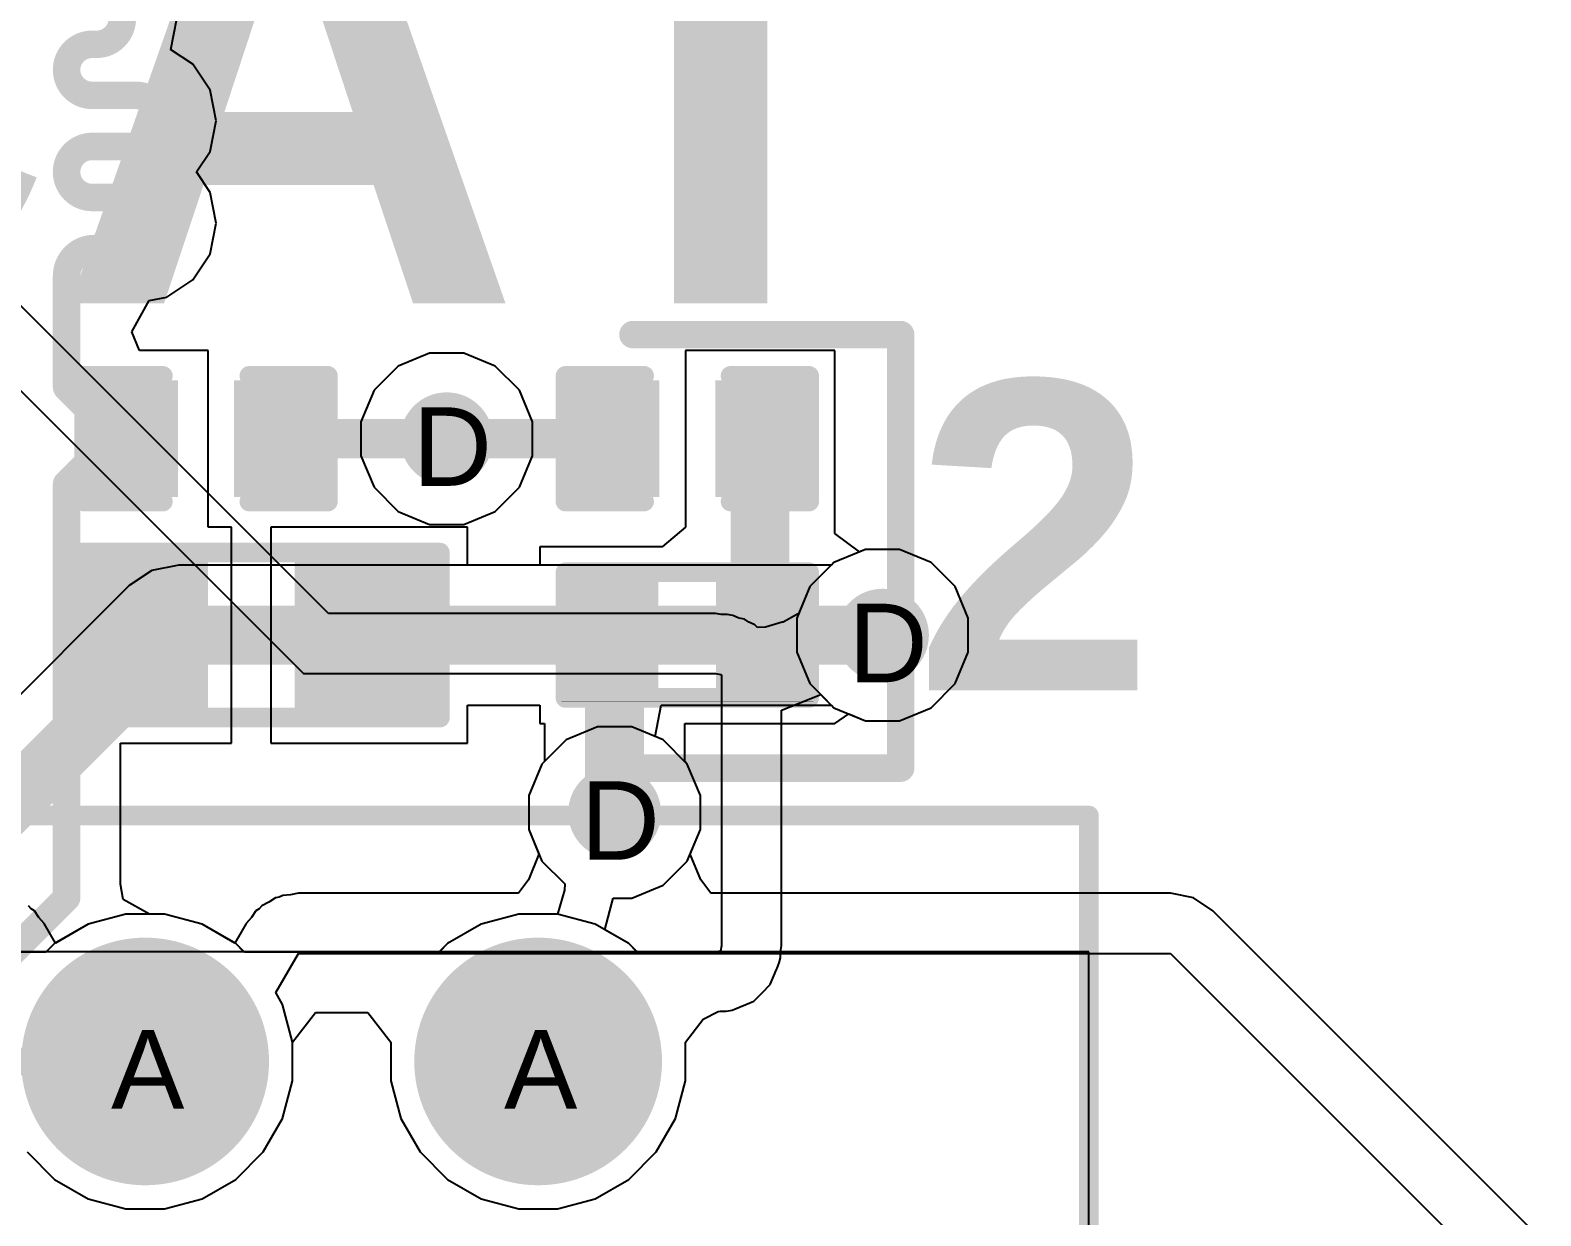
# Model space of a CAD drawing. Header units: inches. Extents: x -11 to 5428, y 0 to 5423.
# Drawn here: x 213.44 to 223.2, y 18.79 to 26.46 of the extents above; entities that cross this region are included whole.
import ezdxf

# ---------------------------------------------------------------- set-up
doc = ezdxf.new("R2010")
doc.units = ezdxf.units.IN
for name, color, linetype in [('Bottom Layer', 5, 'Continuous'), ('Bottom Solder', 6, 'Continuous'), ('Drill Drawing', 1, 'Continuous'), ('GND', 16, 'Continuous'), ('Multi-Layer', 9, 'Continuous'), ('Pad Holes', 156, 'Continuous'), ('PWR', 76, 'Continuous'), ('Top Layer', 1, 'Continuous'), ('Top Overlay', 2, 'Continuous'), ('Top Paste', 8, 'Continuous'), ('Top Solder', 216, 'Continuous'), ('Via Holes', 16, 'Continuous')]:
    doc.layers.add(name, color=color, linetype=linetype)
doc.styles.add('Arial', font='', dxfattribs={"height": 0.2})
doc.styles.add('Arial_Bold', font='', dxfattribs={"height": 0.2})
doc.styles.get('Arial').set_extended_font_data('Arial')
doc.styles.get('Arial_Bold').set_extended_font_data('Arial', bold=True)

# ---------------------------------------------------------------- blocks, each defined once
blk = doc.blocks.new('R___0402_367')
at = {"layer": 'Top Layer'}
for points in [[(-0.6985, -0.3175), (-0.6985, 0.3175), (-0.2413, 0.3175), (-0.2413, -0.3175)], [(0.2413, -0.3175), (0.2413, 0.3175), (0.6985, 0.3175), (0.6985, -0.3175)]]:
    blk.add_hatch(color=1, dxfattribs=at).paths.add_polyline_path(points)
at = {"layer": 'Top Paste'}
for points in [[(-0.6985, -0.3175), (-0.6985, 0.3175), (-0.2413, 0.3175), (-0.2413, -0.3175)], [(0.2413, -0.3175), (0.2413, 0.3175), (0.6985, 0.3175), (0.6985, -0.3175)]]:
    blk.add_hatch(color=8, dxfattribs=at).paths.add_polyline_path(points)
at = {"layer": 'Top Solder'}
for points in [[(-0.7535, -0.3725), (-0.7535, 0.3725), (-0.1863, 0.3725), (-0.1863, -0.3725)], [(0.1863, -0.3725), (0.1863, 0.3725), (0.7535, 0.3725), (0.7535, -0.3725)]]:
    blk.add_hatch(color=216, dxfattribs=at).paths.add_polyline_path(points)
at = {"layer": 'Top Overlay'}
for points in [[(-0.7874, 0.4064, 0.127, 0.127, 0), (0.7874, 0.4064, 0.127, 0.127, 0)], [(-0.7874, -0.4064, 0.127, 0.127, 0), (-0.7874, 0.4064, 0.127, 0.127, 0)], [(0.7874, -0.4064, 0.127, 0.127, 0), (0.7874, 0.4064, 0.127, 0.127, 0)], [(-0.7874, -0.4064, 0.127, 0.127, 0), (0.7874, -0.4064, 0.127, 0.127, 0)], [(-0.8128, -0.4318, 0.00323, 0.00323, 0), (0.8128, -0.4318, 0.00323, 0.00323, 0)]]:
    blk.add_lwpolyline(points, format="xyseb", dxfattribs=at)
for points in [[(-0.8192, 0.4064, 0.0635, 0.0635, 1), (-0.7557, 0.4064, 0.0635, 0.0635, 1)], [(-0.8192, 0.4064, 0.0635, 0.0635, 1), (-0.7557, 0.4064, 0.0635, 0.0635, 1)], [(0.7556, 0.4064, 0.0635, 0.0635, 1), (0.8191, 0.4064, 0.0635, 0.0635, 1)], [(0.7556, 0.4064, 0.0635, 0.0635, 1), (0.8191, 0.4064, 0.0635, 0.0635, 1)], [(-0.8192, -0.4064, 0.0635, 0.0635, 1), (-0.7557, -0.4064, 0.0635, 0.0635, 1)], [(-0.8192, -0.4064, 0.0635, 0.0635, 1), (-0.7557, -0.4064, 0.0635, 0.0635, 1)], [(0.7556, -0.4064, 0.0635, 0.0635, 1), (0.8191, -0.4064, 0.0635, 0.0635, 1)], [(0.7556, -0.4064, 0.0635, 0.0635, 1), (0.8191, -0.4064, 0.0635, 0.0635, 1)], [(-0.8136, -0.4318, 0.00161, 0.00161, 1), (-0.812, -0.4318, 0.00161, 0.00161, 1)], [(0.812, -0.4318, 0.00161, 0.00161, 1), (0.8136, -0.4318, 0.00161, 0.00161, 1)]]:
    blk.add_lwpolyline(points, format="xyseb", close=True, dxfattribs=at)
blk = doc.blocks.new('R___0603_371')
at = {"layer": 'Top Layer'}
for points in [[(-0.381, 0.4445), (-0.381, -0.4445), (-1.143, -0.4445), (-1.143, 0.4445)], [(1.143, 0.4445), (1.143, -0.4445), (0.381, -0.4445), (0.381, 0.4445)]]:
    blk.add_hatch(color=1, dxfattribs=at).paths.add_polyline_path(points)
at = {"layer": 'Top Paste'}
for points in [[(-0.381, 0.4445), (-0.381, -0.4445), (-1.143, -0.4445), (-1.143, 0.4445)], [(1.143, 0.4445), (1.143, -0.4445), (0.381, -0.4445), (0.381, 0.4445)]]:
    blk.add_hatch(color=8, dxfattribs=at).paths.add_polyline_path(points)
at = {"layer": 'Top Solder'}
for points in [[(-0.2794, 0.5461), (-0.2794, -0.5461), (-1.2446, -0.5461), (-1.2446, 0.5461)], [(1.2446, 0.5461), (1.2446, -0.5461), (0.2794, -0.5461), (0.2794, 0.5461)]]:
    blk.add_hatch(color=216, dxfattribs=at).paths.add_polyline_path(points)
at = {"layer": 'Top Overlay'}
for points in [[(-1.2192, -0.5334, 0.127, 0.127, 0), (-1.2192, 0.5334, 0.127, 0.127, 0)], [(-1.2192, 0.5334, 0.127, 0.127, 0), (1.2192, 0.5334, 0.127, 0.127, 0)], [(1.2192, -0.5334, 0.127, 0.127, 0), (1.2192, 0.5334, 0.127, 0.127, 0)], [(-1.2192, -0.5334, 0.127, 0.127, 0), (1.2192, -0.5334, 0.127, 0.127, 0)]]:
    blk.add_lwpolyline(points, format="xyseb", dxfattribs=at)
for points in [[(-1.2509, 0.5334, 0.0635, 0.0635, 1), (-1.1874, 0.5334, 0.0635, 0.0635, 1)], [(-1.2509, 0.5334, 0.0635, 0.0635, 1), (-1.1874, 0.5334, 0.0635, 0.0635, 1)], [(1.1875, 0.5334, 0.0635, 0.0635, 1), (1.251, 0.5334, 0.0635, 0.0635, 1)], [(1.1875, 0.5334, 0.0635, 0.0635, 1), (1.251, 0.5334, 0.0635, 0.0635, 1)], [(-1.2509, -0.5334, 0.0635, 0.0635, 1), (-1.1874, -0.5334, 0.0635, 0.0635, 1)], [(-1.2509, -0.5334, 0.0635, 0.0635, 1), (-1.1874, -0.5334, 0.0635, 0.0635, 1)], [(1.1875, -0.5334, 0.0635, 0.0635, 1), (1.251, -0.5334, 0.0635, 0.0635, 1)], [(1.1875, -0.5334, 0.0635, 0.0635, 1), (1.251, -0.5334, 0.0635, 0.0635, 1)]]:
    blk.add_lwpolyline(points, format="xyseb", close=True, dxfattribs=at)
blk = doc.blocks.new('HR911105A_372')
at = {"layer": 'Bottom Layer'}
h = blk.add_hatch(color=5, dxfattribs=at)
edge = h.paths.add_edge_path()
edge.add_arc((-4.44, -6.895), 0.699, 0, 360)
h = blk.add_hatch(color=5, dxfattribs=at)
edge = h.paths.add_edge_path()
edge.add_arc((-1.9, -6.895), 0.699, 0, 360)
at = {"layer": 'Bottom Solder'}
h = blk.add_hatch(color=6, dxfattribs=at)
edge = h.paths.add_edge_path()
edge.add_arc((-4.44, -6.895), 0.8006, 0, 360)
h = blk.add_hatch(color=6, dxfattribs=at)
edge = h.paths.add_edge_path()
edge.add_arc((-1.9, -6.895), 0.8006, 0, 360)
at = {"layer": 'GND'}
h = blk.add_hatch(color=16, dxfattribs=at)
edge = h.paths.add_edge_path()
edge.add_arc((-4.44, -6.895), 0.699, 0, 360)
h = blk.add_hatch(color=16, dxfattribs=at)
edge = h.paths.add_edge_path()
edge.add_arc((-1.9, -6.895), 0.699, 0, 360)
at = {"layer": 'Multi-Layer'}
h = blk.add_hatch(color=9, dxfattribs=at)
edge = h.paths.add_edge_path()
edge.add_arc((-4.44, -6.895), 0.699, 0, 360)
h = blk.add_hatch(color=9, dxfattribs=at)
edge = h.paths.add_edge_path()
edge.add_arc((-1.9, -6.895), 0.699, 0, 360)
at = {"layer": 'Pad Holes'}
h = blk.add_hatch(color=7, dxfattribs=at)
edge = h.paths.add_edge_path()
edge.add_arc((-4.44, -6.895), 0.445, 0, 360)
h = blk.add_hatch(color=7, dxfattribs=at)
edge = h.paths.add_edge_path()
edge.add_arc((-1.9, -6.895), 0.445, 0, 360)
at = {"layer": 'PWR'}
h = blk.add_hatch(color=76, dxfattribs=at)
edge = h.paths.add_edge_path()
edge.add_arc((-4.44, -6.895), 0.699, 0, 360)
h = blk.add_hatch(color=76, dxfattribs=at)
edge = h.paths.add_edge_path()
edge.add_arc((-1.9, -6.895), 0.699, 0, 360)
at = {"layer": 'Top Layer'}
h = blk.add_hatch(color=1, dxfattribs=at)
edge = h.paths.add_edge_path()
edge.add_arc((-4.44, -6.895), 0.699, 0, 360)
h = blk.add_hatch(color=1, dxfattribs=at)
edge = h.paths.add_edge_path()
edge.add_arc((-1.9, -6.895), 0.699, 0, 360)
at = {"layer": 'Top Solder'}
h = blk.add_hatch(color=216, dxfattribs=at)
edge = h.paths.add_edge_path()
edge.add_arc((-4.44, -6.895), 0.8006, 0, 360)
h = blk.add_hatch(color=216, dxfattribs=at)
edge = h.paths.add_edge_path()
edge.add_arc((-1.9, -6.895), 0.8006, 0, 360)
at = {"layer": 'Top Overlay'}
for points in [[(-8, -2.605, 0.127, 0.127, 0), (-8, -8.485, 0.127, 0.127, 0)], [(8, -8.485, 0.127, 0.127, 0), (-8, -8.485, 0.127, 0.127, 0)]]:
    blk.add_lwpolyline(points, format="xyseb", dxfattribs=at)
blk.add_lwpolyline([(-8.0318, -8.485, 0.0635, 0.0635, 1), (-7.9683, -8.485, 0.0635, 0.0635, 1)], format="xyseb", close=True, dxfattribs=at)
blk.add_lwpolyline([(-8.0318, -8.485, 0.0635, 0.0635, 1), (-7.9683, -8.485, 0.0635, 0.0635, 1)], format="xyseb", close=True, dxfattribs=at)
blk = doc.blocks.new('C___0402_373')
at = {"layer": 'Top Layer'}
for points in [[(-0.6985, -0.3175), (-0.6985, 0.3175), (-0.2413, 0.3175), (-0.2413, -0.3175)], [(0.2413, -0.3175), (0.2413, 0.3175), (0.6985, 0.3175), (0.6985, -0.3175)]]:
    blk.add_hatch(color=1, dxfattribs=at).paths.add_polyline_path(points)
at = {"layer": 'Top Paste'}
for points in [[(-0.6985, -0.3175), (-0.6985, 0.3175), (-0.2413, 0.3175), (-0.2413, -0.3175)], [(0.2413, -0.3175), (0.2413, 0.3175), (0.6985, 0.3175), (0.6985, -0.3175)]]:
    blk.add_hatch(color=8, dxfattribs=at).paths.add_polyline_path(points)
at = {"layer": 'Top Solder'}
for points in [[(-0.7585, -0.3775), (-0.7585, 0.3775), (-0.1813, 0.3775), (-0.1813, -0.3775)], [(0.1813, -0.3775), (0.1813, 0.3775), (0.7585, 0.3775), (0.7585, -0.3775)]]:
    blk.add_hatch(color=216, dxfattribs=at).paths.add_polyline_path(points)
at = {"layer": 'Top Overlay'}
for points in [[(-0.7874, 0.4064, 0.127, 0.127, 0), (-0.2794, 0.4064, 0.127, 0.127, 0)], [(-0.7874, -0.4064, 0.127, 0.127, 0), (-0.7874, 0.4064, 0.127, 0.127, 0)], [(0.2794, 0.4064, 0.127, 0.127, 0), (0.7874, 0.4064, 0.127, 0.127, 0)], [(0.7874, -0.4064, 0.127, 0.127, 0), (0.7874, 0.4064, 0.127, 0.127, 0)], [(-0.7874, -0.4064, 0.127, 0.127, 0), (-0.2794, -0.4064, 0.127, 0.127, 0)], [(0.2794, -0.4064, 0.127, 0.127, 0), (0.7874, -0.4064, 0.127, 0.127, 0)]]:
    blk.add_lwpolyline(points, format="xyseb", dxfattribs=at)
for points in [[(-0.8191, 0.4064, 0.0635, 0.0635, 1), (-0.7556, 0.4064, 0.0635, 0.0635, 1)], [(-0.8191, 0.4064, 0.0635, 0.0635, 1), (-0.7556, 0.4064, 0.0635, 0.0635, 1)], [(-0.3111, 0.4064, 0.0635, 0.0635, 1), (-0.2476, 0.4064, 0.0635, 0.0635, 1)], [(0.2477, 0.4064, 0.0635, 0.0635, 1), (0.3112, 0.4064, 0.0635, 0.0635, 1)], [(0.7557, 0.4064, 0.0635, 0.0635, 1), (0.8192, 0.4064, 0.0635, 0.0635, 1)], [(0.7557, 0.4064, 0.0635, 0.0635, 1), (0.8192, 0.4064, 0.0635, 0.0635, 1)], [(-0.8191, -0.4064, 0.0635, 0.0635, 1), (-0.7556, -0.4064, 0.0635, 0.0635, 1)], [(-0.8191, -0.4064, 0.0635, 0.0635, 1), (-0.7556, -0.4064, 0.0635, 0.0635, 1)], [(-0.3111, -0.4064, 0.0635, 0.0635, 1), (-0.2476, -0.4064, 0.0635, 0.0635, 1)], [(0.2477, -0.4064, 0.0635, 0.0635, 1), (0.3112, -0.4064, 0.0635, 0.0635, 1)], [(0.7557, -0.4064, 0.0635, 0.0635, 1), (0.8192, -0.4064, 0.0635, 0.0635, 1)], [(0.7557, -0.4064, 0.0635, 0.0635, 1), (0.8192, -0.4064, 0.0635, 0.0635, 1)]]:
    blk.add_lwpolyline(points, format="xyseb", close=True, dxfattribs=at)
blk = doc.blocks.new('C___0402_377')
at = {"layer": 'Top Layer'}
for points in [[(-0.6985, -0.3175), (-0.6985, 0.3175), (-0.2413, 0.3175), (-0.2413, -0.3175)], [(0.2413, -0.3175), (0.2413, 0.3175), (0.6985, 0.3175), (0.6985, -0.3175)]]:
    blk.add_hatch(color=1, dxfattribs=at).paths.add_polyline_path(points)
at = {"layer": 'Top Paste'}
for points in [[(-0.6985, -0.3175), (-0.6985, 0.3175), (-0.2413, 0.3175), (-0.2413, -0.3175)], [(0.2413, -0.3175), (0.2413, 0.3175), (0.6985, 0.3175), (0.6985, -0.3175)]]:
    blk.add_hatch(color=8, dxfattribs=at).paths.add_polyline_path(points)
at = {"layer": 'Top Solder'}
for points in [[(-0.7585, -0.3775), (-0.7585, 0.3775), (-0.1813, 0.3775), (-0.1813, -0.3775)], [(0.1813, -0.3775), (0.1813, 0.3775), (0.7585, 0.3775), (0.7585, -0.3775)]]:
    blk.add_hatch(color=216, dxfattribs=at).paths.add_polyline_path(points)
at = {"layer": 'Top Overlay'}
for points in [[(-0.2794, 0.4064, 0.127, 0.127, 0), (-0.7874, 0.4064, 0.127, 0.127, 0)], [(-0.7874, 0.4064, 0.127, 0.127, 0), (-0.7874, -0.4064, 0.127, 0.127, 0)], [(0.7874, 0.4064, 0.127, 0.127, 0), (0.2794, 0.4064, 0.127, 0.127, 0)], [(0.7874, 0.4064, 0.127, 0.127, 0), (0.7874, -0.4064, 0.127, 0.127, 0)], [(-0.2794, -0.4064, 0.127, 0.127, 0), (-0.7874, -0.4064, 0.127, 0.127, 0)], [(0.7874, -0.4064, 0.127, 0.127, 0), (0.2794, -0.4064, 0.127, 0.127, 0)]]:
    blk.add_lwpolyline(points, format="xyseb", dxfattribs=at)
for points in [[(-0.8192, 0.4064, 0.0635, 0.0635, 1), (-0.7557, 0.4064, 0.0635, 0.0635, 1)], [(-0.8192, 0.4064, 0.0635, 0.0635, 1), (-0.7557, 0.4064, 0.0635, 0.0635, 1)], [(-0.3112, 0.4064, 0.0635, 0.0635, 1), (-0.2477, 0.4064, 0.0635, 0.0635, 1)], [(0.2476, 0.4064, 0.0635, 0.0635, 1), (0.3111, 0.4064, 0.0635, 0.0635, 1)], [(0.7556, 0.4064, 0.0635, 0.0635, 1), (0.8191, 0.4064, 0.0635, 0.0635, 1)], [(0.7556, 0.4064, 0.0635, 0.0635, 1), (0.8191, 0.4064, 0.0635, 0.0635, 1)], [(-0.8192, -0.4064, 0.0635, 0.0635, 1), (-0.7557, -0.4064, 0.0635, 0.0635, 1)], [(-0.8192, -0.4064, 0.0635, 0.0635, 1), (-0.7557, -0.4064, 0.0635, 0.0635, 1)], [(-0.3112, -0.4064, 0.0635, 0.0635, 1), (-0.2477, -0.4064, 0.0635, 0.0635, 1)], [(0.2476, -0.4064, 0.0635, 0.0635, 1), (0.3111, -0.4064, 0.0635, 0.0635, 1)], [(0.7556, -0.4064, 0.0635, 0.0635, 1), (0.8191, -0.4064, 0.0635, 0.0635, 1)], [(0.7556, -0.4064, 0.0635, 0.0635, 1), (0.8191, -0.4064, 0.0635, 0.0635, 1)]]:
    blk.add_lwpolyline(points, format="xyseb", close=True, dxfattribs=at)

msp = doc.modelspace()

# ---------------------------------------------------------------- hatches: boundary and pattern name
at = {"layer": 'Bottom Layer'}
h = msp.add_hatch(color=5, dxfattribs=at)
edge = h.paths.add_edge_path()
edge.add_arc((216.1311, 23.8189), 0.3, 0, 360)
h = msp.add_hatch(color=5, dxfattribs=at)
edge = h.paths.add_edge_path()
edge.add_arc((218.948, 22.5489), 0.3, 0, 360)
h = msp.add_hatch(color=5, dxfattribs=at)
edge = h.paths.add_edge_path()
edge.add_arc((217.2165, 21.4012), 0.3, 0, 360)
at = {"layer": 'GND'}
h = msp.add_hatch(color=16, dxfattribs=at)
edge = h.paths.add_edge_path()
edge.add_arc((216.1311, 23.8189), 0.3, 0, 360)
h = msp.add_hatch(color=16, dxfattribs=at)
edge = h.paths.add_edge_path()
edge.add_arc((218.948, 22.5489), 0.3, 0, 360)
h = msp.add_hatch(color=16, dxfattribs=at)
edge = h.paths.add_edge_path()
edge.add_arc((217.2165, 21.4012), 0.3, 0, 360)
at = {"layer": 'PWR'}
h = msp.add_hatch(color=76, dxfattribs=at)
edge = h.paths.add_edge_path()
edge.add_arc((216.1311, 23.8189), 0.3, 0, 360)
h = msp.add_hatch(color=76, dxfattribs=at)
edge = h.paths.add_edge_path()
edge.add_arc((218.948, 22.5489), 0.3, 0, 360)
h = msp.add_hatch(color=76, dxfattribs=at)
edge = h.paths.add_edge_path()
edge.add_arc((217.2165, 21.4012), 0.3, 0, 360)
at = {"layer": 'Top Layer'}
h = msp.add_hatch(color=1, dxfattribs=at)
edge = h.paths.add_edge_path()
edge.add_arc((216.1311, 23.8189), 0.3, 0, 360)
h = msp.add_hatch(color=1, dxfattribs=at)
edge = h.paths.add_edge_path()
edge.add_arc((218.948, 22.5489), 0.3, 0, 360)
h = msp.add_hatch(color=1, dxfattribs=at)
edge = h.paths.add_edge_path()
edge.add_arc((217.2165, 21.4012), 0.3, 0, 360)
at = {"layer": 'Via Holes'}
h = msp.add_hatch(color=7, dxfattribs=at)
edge = h.paths.add_edge_path()
edge.add_arc((216.1311, 23.8189), 0.15, 0, 360)
h = msp.add_hatch(color=7, dxfattribs=at)
edge = h.paths.add_edge_path()
edge.add_arc((218.948, 22.5489), 0.15, 0, 360)
h = msp.add_hatch(color=7, dxfattribs=at)
edge = h.paths.add_edge_path()
edge.add_arc((217.2165, 21.4012), 0.15, 0, 360)

# ---------------------------------------------------------------- linework, layer by layer
at = {"layer": 'Bottom Layer'}
for p, q in [((218.8378, 23.1029), (218.6342, 23.0186)), ((219.0582, 23.1029), (218.8378, 23.1029)), ((219.2618, 23.0186), (219.0582, 23.1029)), ((214.2258, 22.9677), (214.0788, 22.8694)), ((214.3992, 23.0022), (214.2258, 22.9677)), ((218.6177, 23.0022), (214.3992, 23.0022)), ((218.6342, 23.0186), (218.6177, 23.0022)), ((219.4177, 22.8628), (219.2618, 23.0186)), ((214.0788, 22.8694), (211.9149, 20.7055)), ((214.0788, 22.8694), (214.0788, 22.8694)), ((219.502, 22.6591), (219.4177, 22.8628)), ((219.502, 22.4388), (219.502, 22.6591)), ((219.4177, 22.2351), (219.502, 22.4388)), ((219.2618, 22.0793), (219.4177, 22.2351)), ((217.4779, 21.8925), (217.5183, 22.0957)), ((217.5183, 22.0957), (218.6177, 22.0957)), ((218.6177, 22.0957), (218.6342, 22.0793)), ((218.6342, 22.0793), (218.8378, 21.9949)), ((219.0582, 21.9949), (219.2618, 22.0793)), ((218.8378, 21.9949), (219.0582, 21.9949)), ((217.5303, 21.8709), (217.4779, 21.8925)), ((217.6861, 21.715), (217.5303, 21.8709)), ((217.7705, 21.5114), (217.6861, 21.715)), ((217.7705, 21.291), (217.7705, 21.5114)), ((217.6861, 21.0874), (217.7705, 21.291)), ((217.5303, 20.9315), (217.6861, 21.0874)), ((217.3267, 20.8472), (217.5303, 20.9315)), ((217.1524, 20.644), (217.2069, 20.8472)), ((217.2069, 20.8472), (217.3267, 20.8472)), ((217.3074, 20.5545), (217.1524, 20.644)), ((217.3607, 20.5012), (217.3074, 20.5545)), ((220.2822, 20.5012), (185.2332, 20.5012)), ((220.2822, 20.5012), (217.3607, 20.5012)), ((220.2822, -0.0181), (220.2822, 20.5012)), ((220.2822, 15.4067), (220.2822, 20.5012))]:
    msp.add_line(p, q, dxfattribs=at)
for points in [[(211.6422, 19.7919, 0.381, 0.381, 0), (214.3992, 22.5489, 0.381, 0.381, 0)], [(214.3992, 22.5489, 0.381, 0.381, 0), (218.948, 22.5489, 0.381, 0.381, 0)]]:
    msp.add_lwpolyline(points, format="xyseb", dxfattribs=at)
for points in [[(214.304, 22.5489, 0.1905, 0.1905, 1), (214.4945, 22.5489, 0.1905, 0.1905, 1)], [(214.304, 22.5489, 0.1905, 0.1905, 1), (214.4945, 22.5489, 0.1905, 0.1905, 1)], [(218.8528, 22.5489, 0.1905, 0.1905, 1), (219.0433, 22.5489, 0.1905, 0.1905, 1)]]:
    msp.add_lwpolyline(points, format="xyseb", close=True, dxfattribs=at)
at = {"layer": 'GND'}
for p, q in [((218.8378, 23.1029), (218.6342, 23.0186)), ((219.0582, 23.1029), (218.8378, 23.1029)), ((219.2618, 23.0186), (219.0582, 23.1029)), ((218.6342, 23.0186), (218.4783, 22.8628)), ((219.4177, 22.8628), (219.2618, 23.0186)), ((218.4783, 22.8628), (218.394, 22.6591)), ((219.502, 22.6591), (219.4177, 22.8628)), ((218.394, 22.6591), (218.394, 22.4388)), ((219.502, 22.4388), (219.502, 22.6591)), ((218.394, 22.4388), (218.4783, 22.2351)), ((219.4177, 22.2351), (219.502, 22.4388)), ((218.4783, 22.2351), (218.6342, 22.0793)), ((219.2618, 22.0793), (219.4177, 22.2351)), ((218.6342, 22.0793), (218.8378, 21.9949)), ((219.0582, 21.9949), (219.2618, 22.0793)), ((218.8378, 21.9949), (219.0582, 21.9949)), ((216.9027, 21.8709), (216.7468, 21.715)), ((217.1063, 21.9552), (216.9027, 21.8709)), ((217.3267, 21.9552), (217.1063, 21.9552)), ((217.5303, 21.8709), (217.3267, 21.9552)), ((217.6861, 21.715), (217.5303, 21.8709)), ((216.7468, 21.715), (216.6625, 21.5114)), ((217.7705, 21.5114), (217.6861, 21.715)), ((216.6625, 21.5114), (216.6625, 21.291)), ((217.7705, 21.291), (217.7705, 21.5114)), ((216.6625, 21.291), (216.7277, 21.1334)), ((217.7052, 21.1334), (217.7705, 21.291)), ((216.7277, 21.1334), (216.6588, 20.9663)), ((217.7742, 20.9663), (217.7052, 21.1334)), ((216.6588, 20.9663), (216.5956, 20.8794)), ((217.8374, 20.8794), (217.7742, 20.9663)), ((213.4454, 20.7799), (213.4285, 20.7991)), ((214.9359, 20.7991), (214.919, 20.7799)), ((214.9815, 20.8216), (214.9359, 20.7991)), ((215.0237, 20.8499), (214.9815, 20.8216)), ((215.0488, 20.8549), (215.0237, 20.8499)), ((215.0718, 20.8662), (215.0488, 20.8549)), ((215.1225, 20.8695), (215.0718, 20.8662)), ((215.1724, 20.8794), (215.1225, 20.8695)), ((216.5956, 20.8794), (215.1724, 20.8794)), ((220.809, 20.8794), (217.8374, 20.8794)), ((220.9577, 20.8499), (220.809, 20.8794)), ((221.0837, 20.7656), (220.9577, 20.8499)), ((213.4667, 20.7656), (213.4454, 20.7799)), ((213.495, 20.7234), (213.4667, 20.7656)), ((213.5285, 20.6852), (213.495, 20.7234)), ((214.0567, 20.7449), (213.8144, 20.68)), ((214.3077, 20.7449), (214.0567, 20.7449)), ((214.5501, 20.68), (214.3077, 20.7449)), ((214.8694, 20.7234), (214.8359, 20.6852)), ((214.8977, 20.7656), (214.8694, 20.7234)), ((214.919, 20.7799), (214.8977, 20.7656)), ((223.2359, 18.6135), (221.0837, 20.7656)), ((213.6022, 20.5575), (213.5285, 20.6852)), ((213.8144, 20.68), (213.6022, 20.5575)), ((214.7622, 20.5575), (214.5501, 20.68)), ((214.8359, 20.6852), (214.7622, 20.5575)), ((215.0257, 20.237), (215.1724, 20.491)), ((215.1724, 20.491), (220.809, 20.491)), ((220.809, 20.491), (222.9612, 18.3388)), ((215.0703, 20.1598), (215.0257, 20.237)), ((215.1352, 19.9174), (215.0703, 20.1598)), ((215.1352, 19.6665), (215.1352, 19.9174)), ((215.0703, 19.4241), (215.1352, 19.6665)), ((214.9448, 19.2068), (215.0703, 19.4241)), ((213.4196, 19.2068), (213.5971, 19.0294)), ((214.7674, 19.0294), (214.9448, 19.2068)), ((213.5971, 19.0294), (213.8144, 18.9039)), ((214.5501, 18.9039), (214.7674, 19.0294)), ((213.8144, 18.9039), (214.0567, 18.8389)), ((214.3077, 18.8389), (214.5501, 18.9039)), ((214.0567, 18.8389), (214.3077, 18.8389))]:
    msp.add_line(p, q, dxfattribs=at)
at = {"layer": 'PWR'}
for p, q in [((215.3666, 22.6897), (212.4023, 25.654)), ((212.1276, 25.3793), (215.0919, 22.415)), ((216.0209, 24.3729), (215.8173, 24.2886)), ((216.2413, 24.3729), (216.0209, 24.3729)), ((216.445, 24.2886), (216.2413, 24.3729)), ((215.8173, 24.2886), (215.6615, 24.1328)), ((216.6008, 24.1328), (216.445, 24.2886)), ((215.6615, 24.1328), (215.5771, 23.9291)), ((216.6851, 23.9291), (216.6008, 24.1328)), ((215.5771, 23.9291), (215.5771, 23.7088)), ((216.6851, 23.7088), (216.6851, 23.9291)), ((215.5771, 23.7088), (215.6615, 23.5051)), ((216.6008, 23.5051), (216.6851, 23.7088)), ((215.6615, 23.5051), (215.8173, 23.3493)), ((216.445, 23.3493), (216.6008, 23.5051)), ((215.8173, 23.3493), (216.0209, 23.2649)), ((216.2413, 23.2649), (216.445, 23.3493)), ((216.0209, 23.2649), (216.2413, 23.2649)), ((218.8378, 23.1029), (218.6342, 23.0186)), ((219.0582, 23.1029), (218.8378, 23.1029)), ((219.2618, 23.0186), (219.0582, 23.1029)), ((218.6342, 23.0186), (218.4783, 22.8628)), ((219.4177, 22.8628), (219.2618, 23.0186)), ((218.4783, 22.8628), (218.4068, 22.69)), ((219.502, 22.6591), (219.4177, 22.8628)), ((217.8684, 22.6897), (215.3666, 22.6897)), ((217.9059, 22.6822), (217.8684, 22.6897)), ((217.9441, 22.6822), (217.9059, 22.6822)), ((217.9795, 22.6752), (217.9441, 22.6822)), ((217.9796, 22.6751), (217.9795, 22.6752)), ((217.9797, 22.6751), (217.9796, 22.6751)), ((218.015, 22.6605), (217.9797, 22.6751)), ((218.017, 22.6601), (218.015, 22.6605)), ((218.0188, 22.6589), (218.017, 22.6601)), ((218.0213, 22.6579), (218.0188, 22.6589)), ((218.0553, 22.6511), (218.0213, 22.6579)), ((218.3994, 22.6844), (218.3052, 22.6337)), ((218.4068, 22.69), (218.3994, 22.6844)), ((219.502, 22.4388), (219.502, 22.6591)), ((218.0842, 22.6318), (218.0553, 22.6511)), ((218.1195, 22.6172), (218.0842, 22.6318)), ((218.1196, 22.6171), (218.1195, 22.6172)), ((218.1197, 22.6171), (218.1196, 22.6171)), ((218.1226, 22.6151), (218.1197, 22.6171)), ((218.14, 22.5977), (218.1226, 22.6151)), ((218.1921, 22.6005), (218.14, 22.5977)), ((218.3002, 22.6319), (218.1921, 22.6005)), ((218.3052, 22.6337), (218.3002, 22.6319)), ((215.0919, 22.415), (215.2057, 22.3012)), ((219.4177, 22.2351), (219.502, 22.4388)), ((215.2057, 22.3012), (217.8684, 22.3012)), ((217.8684, 22.3012), (217.9037, 22.2942)), ((217.9037, 22.2942), (217.9066, 22.2922)), ((217.9066, 22.2922), (217.9066, 20.5389)), ((218.2951, 22.0643), (218.5491, 22.1644)), ((218.5491, 22.1644), (218.6342, 22.0793)), ((219.2618, 22.0793), (219.4177, 22.2351)), ((218.6342, 22.0793), (218.8378, 21.9949)), ((219.0582, 21.9949), (219.2618, 22.0793)), ((218.2951, 20.5389), (218.2951, 22.0643)), ((218.8378, 21.9949), (219.0582, 21.9949)), ((214.0567, 20.7449), (213.8144, 20.68)), ((214.3077, 20.7449), (214.0567, 20.7449)), ((214.5501, 20.68), (214.3077, 20.7449)), ((216.5967, 20.7449), (216.3544, 20.68)), ((216.8477, 20.7449), (216.5967, 20.7449)), ((217.0901, 20.68), (216.8477, 20.7449)), ((213.8144, 20.68), (213.5971, 20.5545)), ((214.7674, 20.5545), (214.5501, 20.68)), ((216.3544, 20.68), (216.1371, 20.5545)), ((217.3074, 20.5545), (217.0901, 20.68)), ((213.5971, 20.5545), (213.5403, 20.4978)), ((214.8241, 20.4978), (214.7674, 20.5545)), ((216.1371, 20.5545), (216.0803, 20.4978)), ((217.3641, 20.4978), (217.3074, 20.5545)), ((217.9, 20.5055), (217.8615, 20.4978)), ((217.9066, 20.5389), (217.9, 20.5055)), ((218.2876, 20.5014), (218.2951, 20.5389)), ((213.5403, 20.4978), (212.2841, 20.4978)), ((216.0803, 20.4978), (214.8241, 20.4978)), ((217.8615, 20.4978), (217.3641, 20.4978)), ((218.2663, 20.3943), (218.281, 20.4297)), ((218.281, 20.4297), (218.2876, 20.4631)), ((218.2876, 20.4631), (218.2876, 20.5014)), ((218.2229, 20.2896), (218.2632, 20.3868)), ((218.2632, 20.3868), (218.2655, 20.3903)), ((218.2655, 20.3903), (218.2663, 20.3943)), ((218.1158, 20.1825), (218.1694, 20.236)), ((218.1694, 20.236), (218.2229, 20.2896)), ((217.7892, 20.0659), (217.8855, 20.1141)), ((217.8855, 20.1141), (217.899, 20.1168)), ((217.899, 20.1168), (217.9373, 20.1168)), ((217.9373, 20.1168), (217.9757, 20.1245)), ((217.9757, 20.1245), (218.1158, 20.1825)), ((215.1352, 19.9174), (215.2825, 20.1093)), ((215.2825, 20.1093), (215.6219, 20.1093)), ((215.6219, 20.1093), (215.7692, 19.9174)), ((217.6752, 19.9174), (217.7892, 20.0659)), ((215.1352, 19.6665), (215.1352, 19.9174)), ((215.7692, 19.9174), (215.7692, 19.6665)), ((217.6752, 19.6665), (217.6752, 19.9174)), ((215.0703, 19.4241), (215.1352, 19.6665)), ((215.7692, 19.6665), (215.8342, 19.4241)), ((217.6103, 19.4241), (217.6752, 19.6665)), ((214.9448, 19.2068), (215.0703, 19.4241)), ((215.8342, 19.4241), (215.9596, 19.2068)), ((217.4848, 19.2068), (217.6103, 19.4241)), ((213.4196, 19.2068), (213.5971, 19.0294)), ((214.7674, 19.0294), (214.9448, 19.2068)), ((215.9596, 19.2068), (216.1371, 19.0294)), ((217.3074, 19.0294), (217.4848, 19.2068)), ((213.5971, 19.0294), (213.8144, 18.9039)), ((214.5501, 18.9039), (214.7674, 19.0294)), ((216.1371, 19.0294), (216.3544, 18.9039)), ((217.0901, 18.9039), (217.3074, 19.0294)), ((213.8144, 18.9039), (214.0567, 18.8389)), ((214.3077, 18.8389), (214.5501, 18.9039)), ((216.3544, 18.9039), (216.5967, 18.8389)), ((216.8477, 18.8389), (217.0901, 18.9039)), ((214.0567, 18.8389), (214.3077, 18.8389)), ((216.5967, 18.8389), (216.8477, 18.8389))]:
    msp.add_line(p, q, dxfattribs=at)
at = {"layer": 'Top Layer'}
for p, q in [((214.3476, 26.3364), (214.387, 26.5346)), ((214.347, 26.3355), (214.3476, 26.3364)), ((214.4894, 26.2404), (214.347, 26.3355)), ((214.6016, 26.0724), (214.4894, 26.2404)), ((214.6411, 25.8742), (214.6016, 26.0724)), ((214.6016, 25.676), (214.6411, 25.8742)), ((214.5134, 25.544), (214.6016, 25.676)), ((214.6016, 25.412), (214.5134, 25.544)), ((214.6411, 25.2138), (214.6016, 25.412)), ((214.6016, 25.0156), (214.6411, 25.2138)), ((214.4894, 24.8475), (214.6016, 25.0156)), ((214.3213, 24.7352), (214.4894, 24.8475)), ((214.0958, 24.5098), (214.2073, 24.7126)), ((214.2073, 24.7126), (214.3213, 24.7352)), ((214.146, 24.3905), (214.0958, 24.5098)), ((214.5886, 24.3905), (214.146, 24.3905)), ((214.5886, 23.2475), (214.5886, 24.3905)), ((218.6389, 24.3905), (217.6737, 24.3905)), ((217.6737, 24.3905), (217.6737, 23.2475)), ((218.6389, 23.2475), (218.6389, 24.3905)), ((214.741, 23.2475), (214.5886, 23.2475)), ((214.741, 21.8505), (214.741, 23.2475)), ((216.265, 23.2475), (214.995, 23.2475)), ((214.995, 23.2475), (214.995, 21.8505)), ((216.265, 23.0022), (216.265, 23.2475)), ((217.6737, 23.2475), (217.5231, 23.1205)), ((218.6389, 23.2063), (218.6389, 23.2475)), ((218.6389, 23.2475), (218.6389, 23.2475)), ((218.7987, 23.0868), (218.6389, 23.2063)), ((217.5231, 23.1205), (216.7339, 23.1205)), ((216.7339, 23.1205), (216.7339, 23.0022)), ((218.8378, 23.1029), (218.7987, 23.0868)), ((219.0582, 23.1029), (218.8378, 23.1029)), ((219.2618, 23.0186), (219.0582, 23.1029)), ((216.7339, 23.0022), (216.265, 23.0022)), ((219.4177, 22.8628), (219.2618, 23.0186)), ((219.502, 22.6591), (219.4177, 22.8628)), ((219.502, 22.4388), (219.502, 22.6591)), ((219.4177, 22.2351), (219.502, 22.4388)), ((219.2618, 22.0793), (219.4177, 22.2351)), ((216.265, 21.8505), (216.265, 22.0957)), ((216.265, 22.0957), (216.7339, 22.0957)), ((216.7339, 22.0957), (216.7339, 21.9775)), ((219.0582, 21.9949), (219.2618, 22.0793)), ((216.7339, 21.9775), (216.7633, 21.9775)), ((216.7633, 21.9775), (216.7633, 21.7315)), ((217.6697, 21.7315), (217.6697, 21.9775)), ((217.6697, 21.9775), (218.6389, 21.9775)), ((218.6389, 21.9775), (218.7311, 22.0391)), ((218.6389, 21.9775), (218.6389, 21.9775)), ((218.7311, 22.0391), (218.8378, 21.9949)), ((218.8378, 21.9949), (219.0582, 21.9949)), ((214.0238, 20.9386), (214.0238, 21.8505)), ((214.0238, 21.8505), (214.741, 21.8505)), ((214.995, 21.8505), (216.265, 21.8505)), ((216.7468, 21.715), (216.6625, 21.5114)), ((216.7633, 21.7315), (216.7468, 21.715)), ((217.6861, 21.715), (217.6697, 21.7315)), ((217.7705, 21.5114), (217.6861, 21.715)), ((216.6625, 21.5114), (216.6625, 21.291)), ((217.7705, 21.291), (217.7705, 21.5114)), ((216.6625, 21.291), (216.7468, 21.0874)), ((217.6861, 21.0874), (217.7705, 21.291)), ((216.7468, 21.0874), (216.8938, 20.9404)), ((217.5303, 20.9315), (217.6861, 21.0874)), ((214.0405, 20.8404), (214.0238, 20.9386)), ((216.893, 20.8988), (216.8477, 20.7449)), ((216.8938, 20.9404), (216.893, 20.8988)), ((217.3267, 20.8472), (217.5303, 20.9315)), ((214.2102, 20.7449), (214.0405, 20.8404)), ((217.1524, 20.644), (217.2069, 20.8472)), ((217.2069, 20.8472), (217.3267, 20.8472)), ((214.3077, 20.7449), (214.2102, 20.7449)), ((214.5501, 20.68), (214.3077, 20.7449)), ((216.5967, 20.7449), (216.3544, 20.68)), ((216.8477, 20.7449), (216.5967, 20.7449)), ((214.7674, 20.5545), (214.5501, 20.68)), ((216.3544, 20.68), (216.1371, 20.5545)), ((217.3074, 20.5545), (217.1524, 20.644)), ((214.8207, 20.5012), (214.7674, 20.5545)), ((216.1371, 20.5545), (216.0837, 20.5012)), ((217.3607, 20.5012), (217.3074, 20.5545)), ((220.2822, 20.5012), (185.2332, 20.5012)), ((216.0837, 20.5012), (214.8207, 20.5012)), ((220.2822, 20.5012), (217.3607, 20.5012)), ((220.2822, -0.0181), (220.2822, 20.5012)), ((220.2822, 15.4067), (220.2822, 20.5012))]:
    msp.add_line(p, q, dxfattribs=at)
for points in [[(213.8691, 26.6997, 0.1778, 0.1778, -1), (213.8691, 26.3695, 0.1778, 0.1778, 0)], [(213.8393, 26.0393, 0.1778, 0.1778, -1), (213.8393, 26.3695, 0.1778, 0.1778, 0)], [(213.8393, 26.3695, 0.1778, 0.1778, 0), (213.8691, 26.3695, 0.1778, 0.1778, 0)], [(213.8393, 26.0393, 0.1778, 0.1778, 0), (214.1231, 26.0393, 0.1778, 0.1778, 0)], [(214.1231, 26.0393, 0.1778, 0.1778, -1), (214.1231, 25.7091, 0.1778, 0.1778, 0)], [(213.8393, 25.3789, 0.1778, 0.1778, -1), (213.8393, 25.7091, 0.1778, 0.1778, 0)], [(213.8393, 25.7091, 0.1778, 0.1778, 0), (214.1231, 25.7091, 0.1778, 0.1778, 0)], [(213.8393, 25.3789, 0.1778, 0.1778, 0), (214.1231, 25.3789, 0.1778, 0.1778, 0)], [(214.1231, 25.3789, 0.1778, 0.1778, -1), (214.1231, 25.0487, 0.1778, 0.1778, 0)], [(213.6742, 24.8709, 0.1778, 0.1778, -0.414214), (213.852, 25.0487, 0.1778, 0.1778, 0)], [(213.852, 25.0487, 0.1778, 0.1778, 0), (214.1231, 25.0487, 0.1778, 0.1778, 0)], [(213.6742, 24.4518, 0.1778, 0.1778, 0), (213.6742, 24.8709, 0.1778, 0.1778, 0)], [(213.6742, 24.1517, 0.1778, 0.1778, 0), (213.6742, 24.4518, 0.1778, 0.1778, 0)], [(213.6742, 24.1517, 0.1778, 0.1778, 0), (213.7784, 24.0475, 0.1778, 0.1778, 0)], [(213.7784, 24.0475, 0.1778, 0.1778, 0), (213.9663, 24.0475, 0.1778, 0.1778, 0)], [(213.9663, 24.0475, 0.1778, 0.1778, 0), (214.106, 23.9078, 0.1778, 0.1778, 0)], [(214.106, 23.8189, 0.1778, 0.1778, 0), (214.106, 23.9078, 0.1778, 0.1778, 0)], [(215.0458, 23.8189, 0.254, 0.254, 0), (217.2165, 23.8189, 0.254, 0.254, 0)], [(218.1563, 22.5489, 0.381, 0.381, 0), (218.1563, 23.8189, 0.381, 0.381, 0)], [(213.9663, 23.631, 0.1778, 0.1778, 0), (214.106, 23.7707, 0.1778, 0.1778, 0)], [(214.106, 23.7707, 0.1778, 0.1778, 0), (214.106, 23.8189, 0.1778, 0.1778, 0)], [(213.6742, 23.5268, 0.1778, 0.1778, 0), (213.7784, 23.631, 0.1778, 0.1778, 0)], [(213.7784, 23.631, 0.1778, 0.1778, 0), (213.9663, 23.631, 0.1778, 0.1778, 0)], [(213.6742, 23.0087, 0.1778, 0.1778, 0), (213.6742, 23.5268, 0.1778, 0.1778, 0)], [(213.6742, 23.0087, 0.1778, 0.1778, 0), (213.7784, 22.9045, 0.1778, 0.1778, 0)], [(213.7784, 22.9045, 0.1778, 0.1778, 0), (213.8139, 22.9045, 0.1778, 0.1778, 0)], [(213.8139, 22.9045, 0.1778, 0.1778, 0), (214.106, 22.6124, 0.1778, 0.1778, 0)], [(214.106, 22.5489, 0.1778, 0.1778, 0), (214.106, 22.6124, 0.1778, 0.1778, 0)], [(215.63, 22.5489, 0.381, 0.381, 0), (217.2165, 22.5489, 0.381, 0.381, 0)], [(217.2165, 21.4012, 0.381, 0.381, 0), (217.2165, 22.5489, 0.381, 0.381, 0)], [(218.1563, 22.5489, 0.381, 0.381, 0), (218.948, 22.5489, 0.381, 0.381, 0)], [(213.8139, 22.1933, 0.1778, 0.1778, 0), (214.106, 22.4854, 0.1778, 0.1778, 0)], [(214.106, 22.4854, 0.1778, 0.1778, 0), (214.106, 22.5489, 0.1778, 0.1778, 0)], [(213.6742, 22.0892, 0.1778, 0.1778, 0), (213.7784, 22.1933, 0.1778, 0.1778, 0)], [(213.7784, 22.1933, 0.1778, 0.1778, 0), (213.8139, 22.1933, 0.1778, 0.1778, 0)], [(213.6742, 20.8498, 0.1778, 0.1778, 0), (213.6742, 22.0892, 0.1778, 0.1778, 0)], [(212.9358, 20.1113, 0.1778, 0.1778, 0), (213.6742, 20.8498, 0.1778, 0.1778, 0)], [(213.0399, 19.7919, 0.1778, 0.1778, 0), (214.1822, 19.7919, 0.1778, 0.1778, 0)]]:
    msp.add_lwpolyline(points, format="xyseb", dxfattribs=at)
for points in [[(213.7949, 26.3695, 0.0889, 0.0889, 1), (213.8838, 26.3695, 0.0889, 0.0889, 1)], [(213.7949, 26.3695, 0.0889, 0.0889, 1), (213.8838, 26.3695, 0.0889, 0.0889, 1)], [(213.8246, 26.3695, 0.0889, 0.0889, 1), (213.9135, 26.3695, 0.0889, 0.0889, 1)], [(213.8246, 26.3695, 0.0889, 0.0889, 1), (213.9135, 26.3695, 0.0889, 0.0889, 1)], [(213.7949, 26.0393, 0.0889, 0.0889, 1), (213.8838, 26.0393, 0.0889, 0.0889, 1)], [(213.7949, 26.0393, 0.0889, 0.0889, 1), (213.8838, 26.0393, 0.0889, 0.0889, 1)], [(214.0787, 26.0393, 0.0889, 0.0889, 1), (214.1676, 26.0393, 0.0889, 0.0889, 1)], [(214.0787, 26.0393, 0.0889, 0.0889, 1), (214.1676, 26.0393, 0.0889, 0.0889, 1)], [(213.7949, 25.7091, 0.0889, 0.0889, 1), (213.8838, 25.7091, 0.0889, 0.0889, 1)], [(213.7949, 25.7091, 0.0889, 0.0889, 1), (213.8838, 25.7091, 0.0889, 0.0889, 1)], [(214.0787, 25.7091, 0.0889, 0.0889, 1), (214.1676, 25.7091, 0.0889, 0.0889, 1)], [(214.0787, 25.7091, 0.0889, 0.0889, 1), (214.1676, 25.7091, 0.0889, 0.0889, 1)], [(213.7949, 25.3789, 0.0889, 0.0889, 1), (213.8838, 25.3789, 0.0889, 0.0889, 1)], [(213.7949, 25.3789, 0.0889, 0.0889, 1), (213.8838, 25.3789, 0.0889, 0.0889, 1)], [(214.0787, 25.3789, 0.0889, 0.0889, 1), (214.1676, 25.3789, 0.0889, 0.0889, 1)], [(214.0787, 25.3789, 0.0889, 0.0889, 1), (214.1676, 25.3789, 0.0889, 0.0889, 1)], [(213.8076, 25.0487, 0.0889, 0.0889, 1), (213.8965, 25.0487, 0.0889, 0.0889, 1)], [(213.8076, 25.0487, 0.0889, 0.0889, 1), (213.8965, 25.0487, 0.0889, 0.0889, 1)], [(214.0787, 25.0487, 0.0889, 0.0889, 1), (214.1676, 25.0487, 0.0889, 0.0889, 1)], [(214.0787, 25.0487, 0.0889, 0.0889, 1), (214.1676, 25.0487, 0.0889, 0.0889, 1)], [(213.6298, 24.8709, 0.0889, 0.0889, 1), (213.7187, 24.8709, 0.0889, 0.0889, 1)], [(213.6298, 24.8709, 0.0889, 0.0889, 1), (213.7187, 24.8709, 0.0889, 0.0889, 1)], [(213.6298, 24.4518, 0.0889, 0.0889, 1), (213.7187, 24.4518, 0.0889, 0.0889, 1)], [(213.6298, 24.4518, 0.0889, 0.0889, 1), (213.7187, 24.4518, 0.0889, 0.0889, 1)], [(213.6298, 24.1517, 0.0889, 0.0889, 1), (213.7187, 24.1517, 0.0889, 0.0889, 1)], [(213.6298, 24.1517, 0.0889, 0.0889, 1), (213.7187, 24.1517, 0.0889, 0.0889, 1)], [(213.7339, 24.0475, 0.0889, 0.0889, 1), (213.8228, 24.0475, 0.0889, 0.0889, 1)], [(213.7339, 24.0475, 0.0889, 0.0889, 1), (213.8228, 24.0475, 0.0889, 0.0889, 1)], [(213.9219, 24.0475, 0.0889, 0.0889, 1), (214.0108, 24.0475, 0.0889, 0.0889, 1)], [(213.9219, 24.0475, 0.0889, 0.0889, 1), (214.0108, 24.0475, 0.0889, 0.0889, 1)], [(214.0616, 23.9078, 0.0889, 0.0889, 1), (214.1505, 23.9078, 0.0889, 0.0889, 1)], [(214.0616, 23.9078, 0.0889, 0.0889, 1), (214.1505, 23.9078, 0.0889, 0.0889, 1)], [(214.9823, 23.8189, 0.127, 0.127, 1), (215.1093, 23.8189, 0.127, 0.127, 1)], [(217.153, 23.8189, 0.127, 0.127, 1), (217.28, 23.8189, 0.127, 0.127, 1)], [(218.061, 23.8189, 0.1905, 0.1905, 1), (218.2515, 23.8189, 0.1905, 0.1905, 1)], [(214.0616, 23.8189, 0.0889, 0.0889, 1), (214.1505, 23.8189, 0.0889, 0.0889, 1)], [(214.0616, 23.8189, 0.0889, 0.0889, 1), (214.1505, 23.8189, 0.0889, 0.0889, 1)], [(214.0616, 23.7707, 0.0889, 0.0889, 1), (214.1505, 23.7707, 0.0889, 0.0889, 1)], [(214.0616, 23.7707, 0.0889, 0.0889, 1), (214.1505, 23.7707, 0.0889, 0.0889, 1)], [(213.7339, 23.631, 0.0889, 0.0889, 1), (213.8228, 23.631, 0.0889, 0.0889, 1)], [(213.7339, 23.631, 0.0889, 0.0889, 1), (213.8228, 23.631, 0.0889, 0.0889, 1)], [(213.9219, 23.631, 0.0889, 0.0889, 1), (214.0108, 23.631, 0.0889, 0.0889, 1)], [(213.9219, 23.631, 0.0889, 0.0889, 1), (214.0108, 23.631, 0.0889, 0.0889, 1)], [(213.6298, 23.5268, 0.0889, 0.0889, 1), (213.7187, 23.5268, 0.0889, 0.0889, 1)], [(213.6298, 23.5268, 0.0889, 0.0889, 1), (213.7187, 23.5268, 0.0889, 0.0889, 1)], [(213.6298, 23.0087, 0.0889, 0.0889, 1), (213.7187, 23.0087, 0.0889, 0.0889, 1)], [(213.6298, 23.0087, 0.0889, 0.0889, 1), (213.7187, 23.0087, 0.0889, 0.0889, 1)], [(213.7339, 22.9045, 0.0889, 0.0889, 1), (213.8228, 22.9045, 0.0889, 0.0889, 1)], [(213.7339, 22.9045, 0.0889, 0.0889, 1), (213.8228, 22.9045, 0.0889, 0.0889, 1)], [(213.7695, 22.9045, 0.0889, 0.0889, 1), (213.8584, 22.9045, 0.0889, 0.0889, 1)], [(213.7695, 22.9045, 0.0889, 0.0889, 1), (213.8584, 22.9045, 0.0889, 0.0889, 1)], [(214.0616, 22.6124, 0.0889, 0.0889, 1), (214.1505, 22.6124, 0.0889, 0.0889, 1)], [(214.0616, 22.6124, 0.0889, 0.0889, 1), (214.1505, 22.6124, 0.0889, 0.0889, 1)], [(215.5348, 22.5489, 0.1905, 0.1905, 1), (215.7253, 22.5489, 0.1905, 0.1905, 1)], [(217.1212, 22.5489, 0.1905, 0.1905, 1), (217.3117, 22.5489, 0.1905, 0.1905, 1)], [(217.1212, 22.5489, 0.1905, 0.1905, 1), (217.3117, 22.5489, 0.1905, 0.1905, 1)], [(218.061, 22.5489, 0.1905, 0.1905, 1), (218.2515, 22.5489, 0.1905, 0.1905, 1)], [(218.061, 22.5489, 0.1905, 0.1905, 1), (218.2515, 22.5489, 0.1905, 0.1905, 1)], [(218.8527, 22.5489, 0.1905, 0.1905, 1), (219.0432, 22.5489, 0.1905, 0.1905, 1)], [(214.0616, 22.5489, 0.0889, 0.0889, 1), (214.1505, 22.5489, 0.0889, 0.0889, 1)], [(214.0616, 22.5489, 0.0889, 0.0889, 1), (214.1505, 22.5489, 0.0889, 0.0889, 1)], [(214.0616, 22.4854, 0.0889, 0.0889, 1), (214.1505, 22.4854, 0.0889, 0.0889, 1)], [(214.0616, 22.4854, 0.0889, 0.0889, 1), (214.1505, 22.4854, 0.0889, 0.0889, 1)], [(213.7339, 22.1933, 0.0889, 0.0889, 1), (213.8228, 22.1933, 0.0889, 0.0889, 1)], [(213.7339, 22.1933, 0.0889, 0.0889, 1), (213.8228, 22.1933, 0.0889, 0.0889, 1)], [(213.7695, 22.1933, 0.0889, 0.0889, 1), (213.8584, 22.1933, 0.0889, 0.0889, 1)], [(213.7695, 22.1933, 0.0889, 0.0889, 1), (213.8584, 22.1933, 0.0889, 0.0889, 1)], [(213.6298, 22.0892, 0.0889, 0.0889, 1), (213.7187, 22.0892, 0.0889, 0.0889, 1)], [(213.6298, 22.0892, 0.0889, 0.0889, 1), (213.7187, 22.0892, 0.0889, 0.0889, 1)], [(217.1212, 21.4012, 0.1905, 0.1905, 1), (217.3117, 21.4012, 0.1905, 0.1905, 1)], [(213.6298, 20.8498, 0.0889, 0.0889, 1), (213.7187, 20.8498, 0.0889, 0.0889, 1)], [(213.6298, 20.8498, 0.0889, 0.0889, 1), (213.7187, 20.8498, 0.0889, 0.0889, 1)], [(214.1378, 19.7919, 0.0889, 0.0889, 1), (214.2267, 19.7919, 0.0889, 0.0889, 1)]]:
    msp.add_lwpolyline(points, format="xyseb", close=True, dxfattribs=at)
at = {"layer": 'Top Overlay'}
for points in [[(217.3351, 24.4924, 0.1778, 0.1778, 0), (219.065, 24.4924, 0.1778, 0.1778, 0)], [(219.065, 21.689, 0.1778, 0.1778, 0), (219.065, 24.4924, 0.1778, 0.1778, 0)], [(217.3351, 21.689, 0.1778, 0.1778, 0), (219.065, 21.689, 0.1778, 0.1778, 0)]]:
    msp.add_lwpolyline(points, format="xyseb", dxfattribs=at)
for points in [[(217.2907, 24.4924, 0.0889, 0.0889, 1), (217.3796, 24.4924, 0.0889, 0.0889, 1)], [(219.0206, 24.4924, 0.0889, 0.0889, 1), (219.1095, 24.4924, 0.0889, 0.0889, 1)], [(219.0206, 24.4924, 0.0889, 0.0889, 1), (219.1095, 24.4924, 0.0889, 0.0889, 1)], [(217.2907, 21.689, 0.0889, 0.0889, 1), (217.3796, 21.689, 0.0889, 0.0889, 1)], [(219.0206, 21.689, 0.0889, 0.0889, 1), (219.1095, 21.689, 0.0889, 0.0889, 1)], [(219.0206, 21.689, 0.0889, 0.0889, 1), (219.1095, 21.689, 0.0889, 0.0889, 1)]]:
    msp.add_lwpolyline(points, format="xyseb", close=True, dxfattribs=at)

# ---------------------------------------------------------------- block references
at = {"rotation": 180}
for name, p in [('C___0402_377', (214.5759, 23.819)), ('HR911105A_372', (212.2822, 12.897))]:
    msp.add_blockref(name, p, dxfattribs=at)
for name, p in [('C___0402_373', (217.6864, 23.819)), ('R___0603_371', (214.868, 22.549)), ('R___0402_367', (217.6864, 22.549))]:
    msp.add_blockref(name, p)

# ---------------------------------------------------------------- texts
at = {"layer": 'Drill Drawing', "style": 'Arial'}
for s, p in [('D', (215.9111, 23.5142)), ('D', (218.7279, 22.2442)), ('D', (216.9964, 21.0965)), ('A', (213.9621, 19.4872)), ('A', (216.5021, 19.4872))]:
    msp.add_text(s, height=0.508, dxfattribs=at).set_placement(p)
at = {"layer": 'Top Overlay', "style": 'Arial_Bold'}
msp.add_text(' IN     ETHERCAT    OUT', height=2.999999, dxfattribs=at).set_placement((185.1914, 24.6934))
msp.add_text('2', height=2, rotation=360, dxfattribs=at).set_placement((219.1525, 22.1923))

doc.saveas('drawing.dxf')
